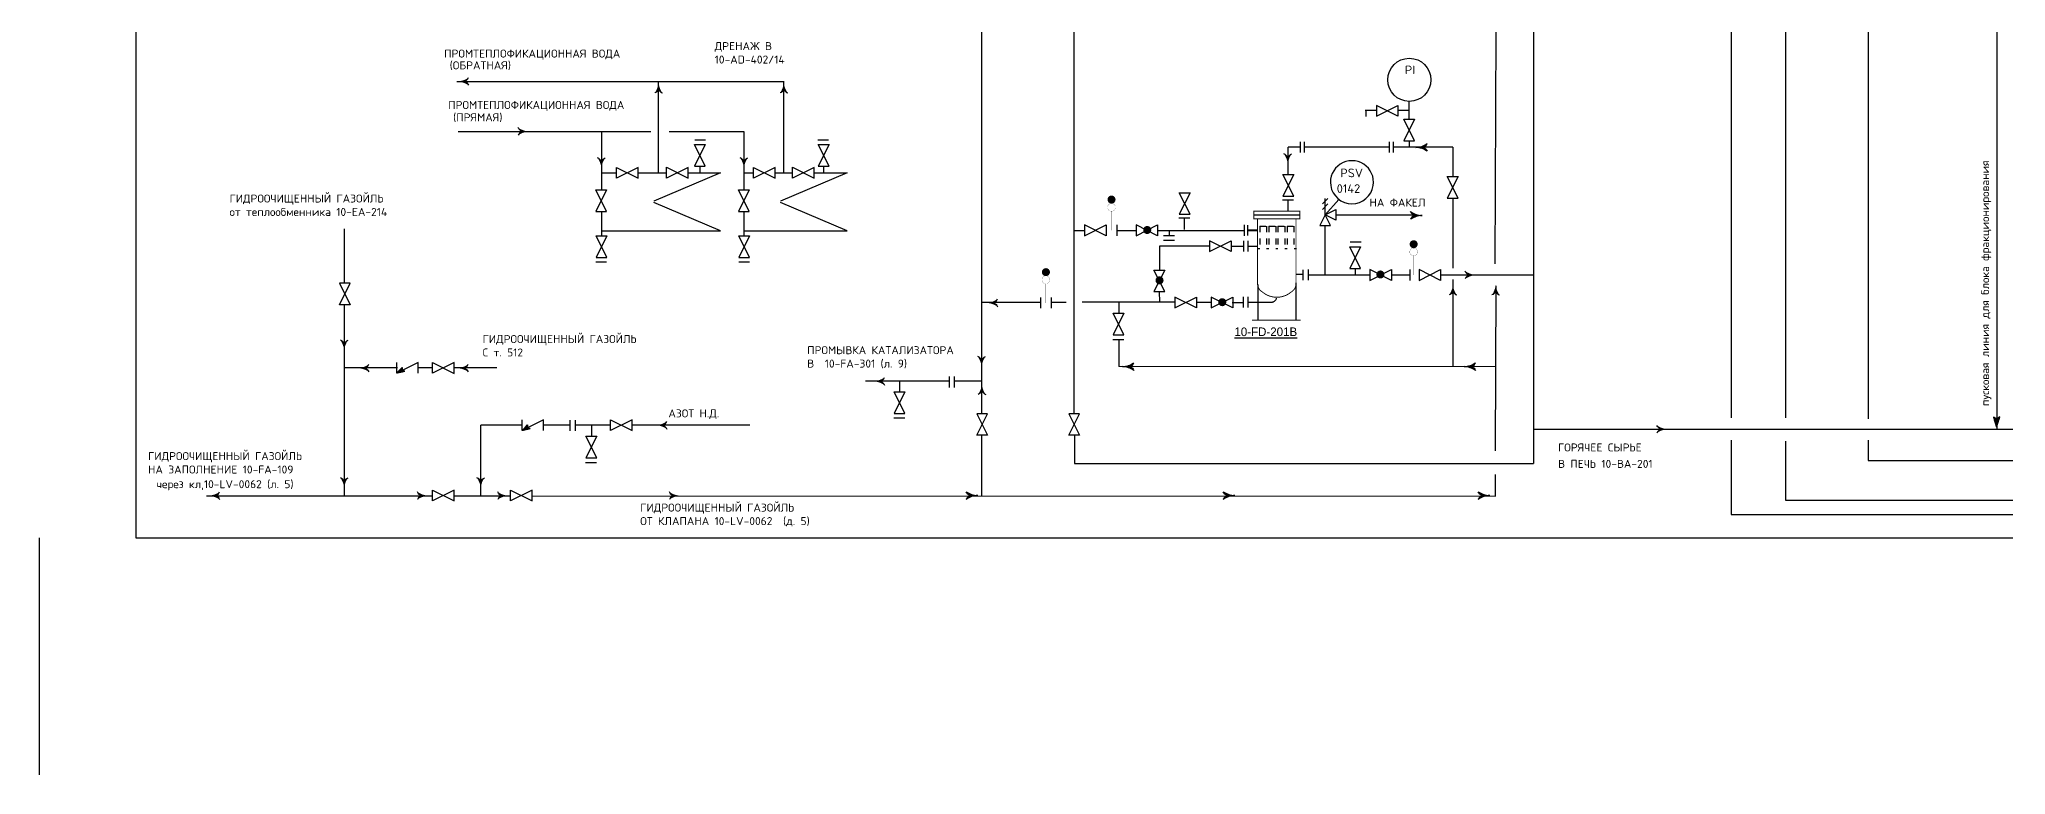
# Model space of a CAD drawing. Extents: x 78 to 490, y 181 to 404.
# Drawn here: x 78.38 to 110.33, y 181.98 to 193.92 of the extents above; entities that cross this region are included whole.
import ezdxf

# ---------------------------------------------------------------- set-up
doc = ezdxf.new("R2010")
doc.units = 0
doc.linetypes.add('DASH', pattern=[0.15625, 0.09375, -0.0625])
doc.linetypes.add('DASHDOTDOT', pattern=[0.3125, 0.125, -0.0625, 0, -0.0625, 0, -0.0625])
doc.layers.get('0').update_dxf_attribs({"linetype": 'CONTINUOUS'})
for name, color, linetype in [('1', 2, 'CONTINUOUS'), ('IN-EQUIPMENT', 7, 'CONTINUOUS'), ('IN-MAJ-PROC', 7, 'CONTINUOUS'), ('IN-MIN-PROC', 7, 'CONTINUOUS'), ('IN-TEXT', 51, 'CONTINUOUS')]:
    doc.layers.add(name, color=color, linetype=linetype)
doc.styles.add('B2', font='AU101S01', dxfattribs={"height": 0.14})
doc.styles.add('SIMPLEX', font='SIMPLEX.shx')

msp = doc.modelspace()

# ---------------------------------------------------------------- hatches: boundary and pattern name
h = msp.add_hatch()
h.set_pattern_fill('ANSI37', color=2, scale=0.00014, style=0)
h.set_pattern_definition([(45, (-170.1667303, -98.6077498), (-0.00031430896424, 0.00031430896424), []), (135, (-170.1667303, -98.6077498), (-0.00031430896424, -0.00031430896424), [])])
edge = h.paths.add_edge_path()
edge.add_line((84.275, 188.544), (84.317, 188.531))
edge.add_line((84.317, 188.531), (84.185, 188.5))
edge.add_line((84.185, 188.5), (84.273, 188.592))
edge.add_line((84.273, 188.592), (84.275, 188.544))
h = msp.add_hatch()
h.set_pattern_fill('ANSI37', color=2, scale=0.00014, style=0)
h.set_pattern_definition([(45, (-168.12979227, -99.53992033), (-0.00031430896424, 0.00031430896424), []), (135, (-168.12979227, -99.53992033), (-0.00031430896424, -0.00031430896424), [])])
edge = h.paths.add_edge_path()
edge.add_line((86.312, 187.612), (86.354, 187.599))
edge.add_line((86.354, 187.599), (86.222, 187.568))
edge.add_line((86.222, 187.567), (86.31, 187.66))
edge.add_line((86.31, 187.66), (86.312, 187.612))
at = {"layer": 'IN-MAJ-PROC'}
h = msp.add_hatch(dxfattribs=at)
h.set_pattern_fill('ANSI37', color=3, scale=0.0001, style=0)
h.set_pattern_definition([(45, (-79.3390785, -22.07603667), (-0.00022450640303, 0.00022450640303), []), (135, (-79.3390785, -22.07603667), (-0.00022450640303, -0.00022450640303), [])])
edge = h.paths.add_edge_path()
edge.add_line((110.176, 187.626), (110.229, 187.789))
edge.add_line((110.13, 187.786), (110.174, 187.632))
edge.add_line((110.182, 187.751), (110.13, 187.786))
edge.add_line((110.229, 187.789), (110.182, 187.751))

# ---------------------------------------------------------------- linework, layer by layer
at = {"color": 6}
for p, q in [((79.948, 211.074), (79.948, 185.824)), ((79.948, 185.824), (463.566, 185.824))]:
    msp.add_line(p, q, dxfattribs=at)
at = {"color": 5, "linetype": 'Continuous'}
for p, q in [((105.865, 199.086), (105.865, 187.772)), ((93.692, 187.84), (93.692, 195.093)), ((102.034, 190.275), (102.047, 194.046)), ((85.164, 193.239), (90.48, 193.239)), ((88.439, 191.755), (88.439, 193.239)), ((90.475, 191.755), (90.475, 193.239)), ((85.182, 192.427), (87.511, 192.427)), ((87.511, 192.427), (88.312, 192.427)), ((87.511, 192.427), (87.511, 191.477)), ((88.611, 192.427), (89.827, 192.427)), ((89.827, 192.427), (89.827, 191.477)), ((98.864, 192.171), (98.67, 192.171)), ((98.671, 191.727), (98.67, 192.171)), ((100.31, 192.171), (98.928, 192.171)), ((101.342, 192.171), (100.375, 192.171)), ((101.342, 192.171), (101.342, 191.695)), ((87.511, 191.755), (87.757, 191.755)), ((88.107, 191.755), (88.57, 191.755)), ((89.446, 191.755), (88.365, 191.294)), ((88.92, 191.755), (89.446, 191.755)), ((89.827, 191.755), (89.983, 191.755)), ((90.333, 191.755), (90.617, 191.755)), ((91.504, 191.755), (90.423, 191.294)), ((90.967, 191.755), (91.504, 191.755)), ((91.121, 191.864), (91.121, 191.755)), ((87.511, 191.127), (87.511, 190.812)), ((89.446, 190.812), (88.365, 191.273)), ((89.827, 191.127), (89.827, 190.812)), ((91.504, 190.812), (90.423, 191.273)), ((99.444, 191.074), (100.721, 191.074)), ((101.342, 191.341), (101.343, 190.205)), ((83.336, 189.961), (83.336, 190.847)), ((87.511, 190.812), (87.511, 190.736)), ((87.511, 190.812), (89.446, 190.812)), ((89.827, 190.812), (89.827, 190.736)), ((89.827, 190.812), (91.504, 190.812)), ((99.269, 190.095), (99.269, 190.899)), ((96.577, 190.562), (96.577, 190.175)), ((97.391, 190.562), (96.577, 190.562)), ((97.936, 190.557), (97.741, 190.556)), ((96.575, 189.825), (96.577, 189.654)), ((101.342, 190.024), (101.342, 188.606)), ((102.037, 187.236), (102.047, 189.918)), ((83.336, 186.504), (83.335, 189.611)), ((94.645, 189.646), (93.692, 189.646)), ((95.061, 189.646), (94.823, 189.646)), ((96.827, 189.654), (95.322, 189.654)), ((97.419, 189.649), (97.177, 189.65)), ((97.761, 189.648), (97.936, 189.647)), ((95.915, 189.04), (95.915, 188.606)), ((84.196, 188.587), (83.336, 188.587)), ((84.768, 188.588), (84.543, 188.587)), ((85.813, 188.588), (85.114, 188.587)), ((102.042, 188.604), (95.915, 188.606)), ((93.16, 188.369), (91.802, 188.369)), ((93.692, 188.369), (93.24, 188.369)), ((85.554, 186.504), (85.554, 187.655)), ((86.222, 187.655), (85.554, 187.655)), ((87, 187.655), (86.571, 187.655)), ((87.66, 187.656), (87.082, 187.655)), ((89.92, 187.656), (88.01, 187.655)), ((93.692, 186.504), (93.692, 187.482)), ((105.865, 187.41), (105.865, 186.205)), ((102.035, 186.503), (102.036, 186.852)), ((81.093, 186.504), (84.771, 186.504)), ((85.118, 186.504), (86.037, 186.504)), ((86.384, 186.504), (102.036, 186.503))]:
    msp.add_line(p, q, dxfattribs=at)
at = {"color": 2, "linetype": 'Continuous'}
for p, q in [((99.921, 192.771), (100.101, 192.771)), ((100.454, 192.771), (100.634, 192.771)), ((96.642, 190.734), (96.82, 190.734)), ((96.642, 190.658), (96.82, 190.658)), ((99.674, 190.631), (99.853, 190.631)), ((95.821, 189.047), (95.999, 189.047)), ((92.261, 187.772), (92.44, 187.772)), ((87.254, 187.049), (87.433, 187.049))]:
    msp.add_line(p, q, dxfattribs=at)
at = {"color": 2}
for p, q in [((99.928, 192.778), (99.928, 192.672)), ((89.196, 192.214), (89.021, 191.864)), ((89.021, 192.214), (89.196, 192.214)), ((89.196, 191.864), (89.021, 192.214)), ((89.028, 192.289), (89.203, 192.289)), ((91.025, 192.289), (91.2, 192.289)), ((98.864, 192.261), (98.864, 192.086)), ((98.928, 192.261), (98.928, 192.086)), ((100.31, 192.261), (100.31, 192.086)), ((100.375, 192.261), (100.375, 192.086)), ((100.633, 192.274), (100.633, 192.168)), ((89.021, 191.864), (89.196, 191.864)), ((98.671, 191.127), (98.671, 191.314)), ((99.269, 191.074), (99.182, 190.899)), ((99.225, 191.249), (99.313, 191.336)), ((99.225, 191.161), (99.313, 191.249)), ((99.269, 191.074), (99.269, 191.336)), ((99.269, 191.074), (99.444, 191.161)), ((99.357, 190.899), (99.269, 191.074)), ((99.444, 190.986), (99.269, 191.074)), ((99.444, 191.161), (99.444, 190.986)), ((95.886, 190.908), (95.886, 190.733)), ((96.986, 190.832), (96.986, 191.019)), ((99.182, 190.899), (99.357, 190.899)), ((87.42, 190.311), (87.595, 190.311)), ((89.741, 190.311), (89.916, 190.311)), ((99.757, 190.2), (99.757, 190.095)), ((94.645, 189.729), (94.645, 189.554)), ((94.82, 189.729), (94.82, 189.554)), ((84.185, 188.5), (84.185, 188.675)), ((84.535, 188.674), (84.185, 188.5)), ((84.185, 188.5), (84.273, 188.592)), ((84.317, 188.531), (84.185, 188.5)), ((84.273, 188.592), (84.275, 188.544)), ((84.275, 188.544), (84.317, 188.531)), ((84.535, 188.499), (84.535, 188.674)), ((93.16, 188.444), (93.16, 188.269)), ((93.24, 188.444), (93.24, 188.269)), ((86.222, 187.567), (86.222, 187.742)), ((86.572, 187.742), (86.222, 187.567)), ((86.222, 187.567), (86.31, 187.66)), ((86.354, 187.599), (86.222, 187.568)), ((86.31, 187.66), (86.312, 187.612)), ((86.312, 187.612), (86.354, 187.599)), ((86.572, 187.567), (86.572, 187.742))]:
    msp.add_line(p, q, dxfattribs=at)
at = {"color": 7, "linetype": 'Continuous'}
for p, q in [((100.63, 192.916), (100.629, 192.628)), ((99.493, 191.324), (99.269, 191.074))]:
    msp.add_line(p, q, dxfattribs=at)
at = {"linetype": 'Continuous'}
for p, q in [((88.539, 191.755), (88.57, 191.755)), ((88.741, 191.755), (88.749, 191.755)), ((88.741, 191.755), (88.749, 191.755)), ((89.108, 191.864), (89.108, 191.755)), ((90.597, 191.755), (90.617, 191.755)), ((90.788, 191.755), (90.796, 191.755)), ((90.788, 191.755), (90.796, 191.755)), ((90.967, 191.755), (91.088, 191.755))]:
    msp.add_line(p, q, dxfattribs=at)
at = {"color": 7, "linetype": 'DASH'}
for p, q in [((98.208, 190.889), (98.208, 190.518)), ((98.208, 190.889), (98.319, 190.889)), ((98.319, 190.889), (98.319, 190.518)), ((98.356, 190.889), (98.467, 190.889)), ((98.356, 190.889), (98.356, 190.518)), ((98.467, 190.889), (98.467, 190.518)), ((98.502, 190.889), (98.613, 190.889)), ((98.502, 190.889), (98.502, 190.518)), ((98.613, 190.889), (98.613, 190.518)), ((98.651, 190.889), (98.651, 190.518)), ((98.651, 190.889), (98.762, 190.889)), ((98.762, 190.889), (98.762, 190.518)), ((98.206, 190.518), (98.171, 190.518)), ((98.356, 190.518), (98.319, 190.518)), ((98.502, 190.518), (98.468, 190.518)), ((98.651, 190.518), (98.613, 190.518)), ((98.802, 190.518), (98.764, 190.518))]:
    msp.add_line(p, q, dxfattribs=at)
at = {"color": 6, "linetype": 'Continuous'}
for p, q in [((98.173, 189.943), (98.173, 189.361)), ((98.795, 189.966), (98.795, 189.361))]:
    msp.add_line(p, q, dxfattribs=at)
at = {"color": 6, "linetype": 'DASH'}
msp.add_line((98.171, 189.656), (98.171, 189.656), dxfattribs=at)
at = {"color": 3}
for p, q in [((102.654, 187.59), (170.133, 187.59)), ((108.091, 187.08), (116.049, 187.08)), ((106.748, 186.436), (278.396, 186.436))]:
    msp.add_line(p, q, dxfattribs=at)
at = {"color": 5}
msp.add_line((105.865, 186.205), (278.747, 186.205), dxfattribs=at)
at = {"color": 5, "linetype": 'Continuous'}
for points in [[(85.289, 193.239, 0.206864), (85.352, 193.302)], [(85.289, 193.239, -0.206864), (85.352, 193.177)], [(88.439, 193.114, -0.206864), (88.377, 193.052)], [(88.439, 193.114, 0.206864), (88.502, 193.052)], [(90.475, 193.114, -0.206864), (90.413, 193.052)], [(90.475, 193.114, 0.206864), (90.538, 193.052)], [(86.222, 192.427, -0.206864), (86.159, 192.489)], [(86.222, 192.427, 0.206864), (86.159, 192.364)], [(98.663, 192, 0.206864), (98.6, 192.062)], [(98.663, 192, -0.206864), (98.725, 192.062)], [(100.741, 192.168, 0.150368), (100.928, 192.23)], [(100.866, 192.168, 0.206864), (100.928, 192.23)], [(100.866, 192.168, -0.206864), (100.928, 192.105)], [(87.511, 191.935, 0.206864), (87.449, 191.998)], [(87.511, 191.935, -0.206864), (87.574, 191.998)], [(89.827, 191.935, 0.206864), (89.765, 191.998)], [(89.827, 191.935, -0.206864), (89.89, 191.998)], [(100.721, 191.062, -0.206864), (100.658, 191.125)], [(100.846, 191.062, 0.150368), (100.658, 191)], [(100.721, 191.062, 0.206864), (100.658, 191)], [(101.345, 189.832, -0.206864), (101.283, 189.77)], [(101.345, 189.832, 0.206864), (101.408, 189.77)], [(102.04, 189.832, -0.206864), (101.977, 189.77)], [(102.04, 189.832, 0.206864), (102.102, 189.77)], [(93.885, 189.642, 0.206864), (93.947, 189.705)], [(93.885, 189.642, -0.206864), (93.947, 189.58)], [(83.332, 188.973, 0.206864), (83.27, 189.035)], [(83.332, 188.973, -0.206864), (83.395, 189.035)], [(83.672, 188.582, 0.206864), (83.734, 188.644)], [(83.672, 188.582, -0.206864), (83.734, 188.519)], [(85.285, 188.582, 0.206864), (85.348, 188.644)], [(85.285, 188.582, -0.206864), (85.348, 188.519)], [(93.688, 188.707, 0.206864), (93.626, 188.769)], [(93.688, 188.707, -0.206864), (93.751, 188.769)], [(95.975, 188.606, 0.150368), (96.162, 188.668)], [(96.1, 188.606, 0.206864), (96.162, 188.668)], [(96.1, 188.606, -0.206864), (96.162, 188.543)], [(101.526, 188.606, 0.150368), (101.714, 188.669)], [(101.651, 188.606, 0.206864), (101.714, 188.669)], [(101.651, 188.606, -0.206864), (101.714, 188.544)], [(92.048, 188.368, 0.206864), (92.11, 188.43)], [(92.048, 188.368, -0.206864), (92.11, 188.305)], [(93.692, 188.216, -0.206864), (93.63, 188.153)], [(93.692, 188.216, 0.206864), (93.755, 188.153)], [(88.512, 187.654, 0.206864), (88.574, 187.717)], [(88.512, 187.654, -0.206864), (88.574, 187.592)], [(81.244, 186.508, 0.206864), (81.307, 186.571)], [(83.332, 186.738, 0.206864), (83.27, 186.8)], [(83.332, 186.738, -0.206864), (83.395, 186.8)], [(84.585, 186.508, -0.206864), (84.522, 186.571)], [(85.55, 186.738, 0.206864), (85.488, 186.8)], [(85.55, 186.738, -0.206864), (85.613, 186.8)], [(85.889, 186.508, -0.206864), (85.826, 186.571)], [(88.677, 186.508, -0.206864), (88.615, 186.571)], [(93.499, 186.511, -0.206864), (93.437, 186.574)], [(97.678, 186.511, -0.206864), (97.615, 186.574)], [(101.818, 186.511, -0.206864), (101.756, 186.574)], [(81.244, 186.508, -0.206864), (81.307, 186.446)], [(84.585, 186.508, 0.206864), (84.522, 186.446)], [(85.889, 186.508, 0.206864), (85.826, 186.446)], [(88.677, 186.508, 0.206864), (88.615, 186.446)], [(93.499, 186.511, 0.206864), (93.437, 186.449)], [(93.624, 186.511, 0.150368), (93.437, 186.449)], [(97.803, 186.511, 0.150368), (97.615, 186.449)], [(97.678, 186.511, 0.206864), (97.615, 186.449)], [(101.818, 186.511, 0.206864), (101.756, 186.449)], [(101.943, 186.511, 0.150368), (101.756, 186.449)]]:
    msp.add_lwpolyline(points, format="xyb", dxfattribs=at)
at = {"color": 2}
for points in [[(100.101, 192.675), (100.451, 192.85), (100.451, 192.675), (100.101, 192.85)], [(100.72, 192.274), (100.545, 192.624), (100.72, 192.624), (100.545, 192.274)], [(91.209, 191.864), (91.034, 192.214), (91.209, 192.214), (91.034, 191.864)], [(87.757, 191.844), (88.107, 191.669), (88.107, 191.844), (87.757, 191.669)], [(88.57, 191.845), (88.92, 191.669), (88.92, 191.844), (88.57, 191.67)], [(89.983, 191.844), (90.333, 191.669), (90.333, 191.844), (89.983, 191.669)], [(90.617, 191.845), (90.967, 191.669), (90.967, 191.844), (90.617, 191.67)], [(87.596, 191.127), (87.421, 191.477), (87.596, 191.477), (87.421, 191.127)], [(89.912, 191.127), (89.737, 191.477), (89.912, 191.477), (89.737, 191.127)], [(87.601, 190.38), (87.426, 190.73), (87.601, 190.73), (87.426, 190.38)], [(89.917, 190.38), (89.742, 190.73), (89.917, 190.73), (89.742, 190.38)], [(95.361, 190.733), (95.711, 190.908), (95.711, 190.733), (95.361, 190.908)], [(96.198, 190.733), (96.548, 190.908), (96.548, 190.733), (96.198, 190.908)], [(97.391, 190.476), (97.741, 190.651), (97.741, 190.476), (97.391, 190.651)], [(99.845, 190.2), (99.67, 190.55), (99.845, 190.55), (99.67, 190.2)], [(96.663, 189.825), (96.488, 190.175), (96.663, 190.175), (96.488, 189.825)], [(99.995, 190.007), (100.345, 190.182), (100.345, 190.007), (99.995, 190.182)], [(100.795, 190.007), (101.145, 190.182), (101.145, 190.007), (100.795, 190.182)], [(96.001, 189.122), (95.826, 189.472), (96.001, 189.472), (95.826, 189.122)], [(96.827, 189.56), (97.177, 189.735), (97.177, 189.56), (96.827, 189.735)], [(84.768, 188.672), (85.118, 188.496), (85.118, 188.671), (84.768, 188.497)], [(92.441, 187.847), (92.266, 188.197), (92.441, 188.197), (92.266, 187.847)], [(87.66, 187.743), (88.01, 187.568), (88.01, 187.743), (87.66, 187.568)], [(87.435, 187.124), (87.26, 187.474), (87.435, 187.474), (87.26, 187.124)], [(84.768, 186.598), (85.118, 186.423), (85.118, 186.598), (84.768, 186.423)], [(86.034, 186.598), (86.384, 186.423), (86.384, 186.598), (86.034, 186.423)]]:
    msp.add_lwpolyline(points, close=True, dxfattribs=at)
for points, const_width in [([(95.766, 191.32, 1), (95.831, 191.32, 1)], 0.065), ([(95.735, 191.195, 1), (95.862, 191.195, 1)], 0.0025), ([(96.346, 190.826, 1), (96.411, 190.826, 1)], 0.065), ([(100.675, 190.595, 1), (100.74, 190.595, 1)], 0.065), ([(100.644, 190.47, 1), (100.771, 190.47, 1)], 0.0025), ([(94.7, 190.141, 1), (94.765, 190.141, 1)], 0.065), ([(100.135, 190.103, 1), (100.2, 190.103, 1)], 0.065), ([(94.669, 190.016, 1), (94.796, 190.016, 1)], 0.0025), ([(96.546, 190.008, 1), (96.611, 190.008, 1)], 0.065), ([(97.565, 189.653, 1), (97.63, 189.653, 1)], 0.065)]:
    msp.add_lwpolyline(points, format="xyb", close=True, dxfattribs=dict(at, const_width=const_width))
at = {"color": 2, "const_width": 0.005}
for points in [[(95.798, 191.133), (95.798, 190.82)], [(100.707, 190.407), (100.707, 190.095)], [(94.732, 189.954), (94.732, 189.641)]]:
    msp.add_lwpolyline(points, dxfattribs=at)
at = {"color": 6, "linetype": 'Continuous', "const_width": 0.02}
for points in [[(98.8, 190.104), (98.911, 190.104)], [(98.079, 189.361), (98.874, 189.361)]]:
    msp.add_lwpolyline(points, dxfattribs=at)
msp.add_circle((100.637, 193.266), 0.35)
at = {"color": 5, "linetype": 'Continuous'}
for centre, start, end in [((100.733, 191.832), 54.4623, 88.6678), ((100.853, 191.398), 234.4623, 268.6678), ((95.967, 188.27), 54.4623, 88.6678), ((101.518, 188.27), 54.4623, 88.6678), ((93.632, 186.847), 234.4623, 268.6678), ((97.81, 186.847), 234.4623, 268.6678), ((101.951, 186.847), 234.4623, 268.6678)]:
    msp.add_arc(centre, 0.336, start, end, dxfattribs=at)
for start, end in [(351.1529, 188.8471), (188.8471, 351.1529)]:
    msp.add_arc((99.705, 191.602), 0.35, start, end)
at = {"color": 6, "linetype": 'DASHDOTDOT'}
msp.add_arc((98.394, 189.745), 0.0911, 264.1361, 352.8597, dxfattribs=at)
at = {"color": 5, "linetype": 'Continuous'}
for points in [[(85.281, 193.263), (85.333, 193.271), (85.318, 193.281), (85.344, 193.286)], [(85.318, 193.281), (85.344, 193.286), (85.352, 193.302)], [(85.164, 193.239), (85.289, 193.239), (85.204, 193.243), (85.305, 193.247)], [(85.164, 193.239), (85.289, 193.239), (85.204, 193.236), (85.305, 193.231)], [(85.204, 193.243), (85.305, 193.247), (85.243, 193.251), (85.32, 193.258)], [(85.204, 193.236), (85.305, 193.231), (85.243, 193.228), (85.32, 193.221)], [(85.243, 193.251), (85.32, 193.258), (85.281, 193.263), (85.333, 193.271)], [(85.243, 193.228), (85.32, 193.221), (85.281, 193.215), (85.333, 193.208)], [(85.281, 193.215), (85.333, 193.208), (85.318, 193.198), (85.344, 193.193)], [(85.318, 193.198), (85.344, 193.193), (85.352, 193.177)], [(88.398, 193.086), (88.393, 193.06), (88.377, 193.052)], [(88.415, 193.122), (88.408, 193.07), (88.398, 193.086), (88.393, 193.06)], [(88.428, 193.16), (88.421, 193.083), (88.415, 193.122), (88.408, 193.07)], [(88.436, 193.199), (88.431, 193.098), (88.428, 193.16), (88.421, 193.083)], [(88.439, 193.239), (88.439, 193.114), (88.436, 193.199), (88.431, 193.098)], [(88.439, 193.239), (88.439, 193.114), (88.443, 193.199), (88.447, 193.098)], [(88.443, 193.199), (88.447, 193.098), (88.451, 193.16), (88.458, 193.083)], [(88.451, 193.16), (88.458, 193.083), (88.463, 193.122), (88.471, 193.07)], [(88.463, 193.122), (88.471, 193.07), (88.481, 193.086), (88.486, 193.06)], [(88.481, 193.086), (88.486, 193.06), (88.502, 193.052)], [(90.434, 193.086), (90.429, 193.06), (90.413, 193.052)], [(90.451, 193.122), (90.444, 193.07), (90.434, 193.086), (90.429, 193.06)], [(90.464, 193.16), (90.456, 193.083), (90.451, 193.122), (90.444, 193.07)], [(90.472, 193.199), (90.467, 193.098), (90.464, 193.16), (90.456, 193.083)], [(90.475, 193.239), (90.475, 193.114), (90.472, 193.199), (90.467, 193.098)], [(90.475, 193.239), (90.475, 193.114), (90.478, 193.199), (90.483, 193.098)], [(90.478, 193.199), (90.483, 193.098), (90.486, 193.16), (90.494, 193.083)], [(90.486, 193.16), (90.494, 193.083), (90.499, 193.122), (90.507, 193.07)], [(90.499, 193.122), (90.507, 193.07), (90.516, 193.086), (90.521, 193.06)], [(90.516, 193.086), (90.521, 193.06), (90.538, 193.052)], [(86.193, 192.468), (86.167, 192.473), (86.159, 192.489)], [(86.193, 192.386), (86.167, 192.38), (86.159, 192.364)], [(86.229, 192.451), (86.178, 192.458), (86.193, 192.468), (86.167, 192.473)], [(86.229, 192.403), (86.178, 192.395), (86.193, 192.386), (86.167, 192.38)], [(86.267, 192.438), (86.191, 192.445), (86.229, 192.451), (86.178, 192.458)], [(86.267, 192.415), (86.191, 192.408), (86.229, 192.403), (86.178, 192.395)], [(86.307, 192.43), (86.205, 192.435), (86.267, 192.438), (86.191, 192.445)], [(86.307, 192.423), (86.205, 192.419), (86.267, 192.415), (86.191, 192.408)], [(86.347, 192.427), (86.222, 192.427), (86.307, 192.43), (86.205, 192.435)], [(86.347, 192.427), (86.222, 192.427), (86.307, 192.423), (86.205, 192.419)], [(98.621, 192.028), (98.616, 192.054), (98.6, 192.062)], [(98.639, 191.992), (98.631, 192.043), (98.621, 192.028), (98.616, 192.054)], [(98.651, 191.954), (98.644, 192.031), (98.639, 191.992), (98.631, 192.043)], [(98.659, 191.915), (98.655, 192.016), (98.651, 191.954), (98.644, 192.031)], [(98.663, 191.875), (98.663, 192), (98.659, 191.915), (98.655, 192.016)], [(98.663, 191.875), (98.663, 192), (98.666, 191.915), (98.671, 192.016)], [(98.666, 191.915), (98.671, 192.016), (98.674, 191.954), (98.681, 192.031)], [(98.674, 191.954), (98.681, 192.031), (98.687, 191.992), (98.694, 192.043)], [(98.687, 191.992), (98.694, 192.043), (98.704, 192.028), (98.709, 192.054)], [(98.704, 192.028), (98.709, 192.054), (98.725, 192.062)], [(100.741, 192.168), (100.866, 192.168), (100.781, 192.171), (100.882, 192.176)], [(100.741, 192.168), (100.866, 192.168), (100.781, 192.165), (100.882, 192.16)], [(100.781, 192.171), (100.882, 192.176), (100.82, 192.179), (100.897, 192.187)], [(100.781, 192.165), (100.882, 192.16), (100.82, 192.157), (100.897, 192.149)], [(100.82, 192.179), (100.897, 192.187), (100.858, 192.192), (100.91, 192.199)], [(100.82, 192.157), (100.897, 192.149), (100.858, 192.144), (100.91, 192.136)], [(100.858, 192.192), (100.91, 192.199), (100.894, 192.209), (100.92, 192.214)], [(100.858, 192.144), (100.91, 192.136), (100.894, 192.127), (100.92, 192.122)], [(100.894, 192.209), (100.92, 192.214), (100.928, 192.23)], [(100.894, 192.127), (100.92, 192.122), (100.928, 192.105)], [(87.47, 191.964), (87.465, 191.99), (87.449, 191.998)], [(87.487, 191.927), (87.48, 191.979), (87.47, 191.964), (87.465, 191.99)], [(87.5, 191.889), (87.493, 191.966), (87.487, 191.927), (87.48, 191.979)], [(87.508, 191.85), (87.503, 191.951), (87.5, 191.889), (87.493, 191.966)], [(87.511, 191.81), (87.511, 191.935), (87.508, 191.85), (87.503, 191.951)], [(87.511, 191.81), (87.511, 191.935), (87.514, 191.85), (87.519, 191.951)], [(87.514, 191.85), (87.519, 191.951), (87.523, 191.889), (87.53, 191.966)], [(87.523, 191.889), (87.53, 191.966), (87.535, 191.927), (87.543, 191.979)], [(87.535, 191.927), (87.543, 191.979), (87.552, 191.964), (87.557, 191.99)], [(87.552, 191.964), (87.557, 191.99), (87.574, 191.998)], [(89.786, 191.964), (89.781, 191.99), (89.765, 191.998)], [(89.803, 191.927), (89.796, 191.979), (89.786, 191.964), (89.781, 191.99)], [(89.816, 191.889), (89.809, 191.966), (89.803, 191.927), (89.796, 191.979)], [(89.824, 191.85), (89.819, 191.951), (89.816, 191.889), (89.809, 191.966)], [(89.827, 191.81), (89.827, 191.935), (89.824, 191.85), (89.819, 191.951)], [(89.827, 191.81), (89.827, 191.935), (89.831, 191.85), (89.835, 191.951)], [(89.831, 191.85), (89.835, 191.951), (89.839, 191.889), (89.846, 191.966)], [(89.839, 191.889), (89.846, 191.966), (89.851, 191.927), (89.859, 191.979)], [(89.851, 191.927), (89.859, 191.979), (89.868, 191.964), (89.874, 191.99)], [(89.868, 191.964), (89.874, 191.99), (89.89, 191.998)], [(100.692, 191.104), (100.666, 191.109), (100.658, 191.125)], [(100.728, 191.087), (100.677, 191.094), (100.692, 191.104), (100.666, 191.109)], [(100.766, 191.074), (100.69, 191.081), (100.728, 191.087), (100.677, 191.094)], [(100.766, 191.051), (100.69, 191.044), (100.728, 191.038), (100.677, 191.031)], [(100.806, 191.066), (100.704, 191.07), (100.766, 191.074), (100.69, 191.081)], [(100.806, 191.059), (100.704, 191.054), (100.766, 191.051), (100.69, 191.044)], [(100.846, 191.062), (100.721, 191.062), (100.806, 191.066), (100.704, 191.07)], [(100.846, 191.062), (100.721, 191.062), (100.806, 191.059), (100.704, 191.054)], [(100.692, 191.021), (100.666, 191.016), (100.658, 191)], [(100.728, 191.038), (100.677, 191.031), (100.692, 191.021), (100.666, 191.016)], [(101.304, 189.804), (101.299, 189.778), (101.283, 189.77)], [(101.321, 189.84), (101.314, 189.788), (101.304, 189.804), (101.299, 189.778)], [(101.334, 189.878), (101.326, 189.801), (101.321, 189.84), (101.314, 189.788)], [(101.342, 189.917), (101.337, 189.816), (101.334, 189.878), (101.326, 189.801)], [(101.345, 189.957), (101.345, 189.832), (101.342, 189.917), (101.337, 189.816)], [(101.345, 189.957), (101.345, 189.832), (101.348, 189.917), (101.353, 189.816)], [(101.348, 189.917), (101.353, 189.816), (101.356, 189.878), (101.364, 189.801)], [(101.356, 189.878), (101.364, 189.801), (101.369, 189.84), (101.377, 189.788)], [(101.369, 189.84), (101.377, 189.788), (101.386, 189.804), (101.391, 189.778)], [(101.386, 189.804), (101.391, 189.778), (101.408, 189.77)], [(101.999, 189.804), (101.994, 189.778), (101.977, 189.77)], [(102.016, 189.84), (102.008, 189.788), (101.999, 189.804), (101.994, 189.778)], [(102.029, 189.878), (102.021, 189.801), (102.016, 189.84), (102.008, 189.788)], [(102.037, 189.917), (102.032, 189.816), (102.029, 189.878), (102.021, 189.801)], [(102.04, 189.957), (102.04, 189.832), (102.037, 189.917), (102.032, 189.816)], [(102.04, 189.957), (102.04, 189.832), (102.043, 189.917), (102.048, 189.816)], [(102.043, 189.917), (102.048, 189.816), (102.051, 189.878), (102.059, 189.801)], [(102.051, 189.878), (102.059, 189.801), (102.064, 189.84), (102.071, 189.788)], [(102.064, 189.84), (102.071, 189.788), (102.081, 189.804), (102.086, 189.778)], [(102.081, 189.804), (102.086, 189.778), (102.102, 189.77)], [(93.76, 189.642), (93.885, 189.642), (93.8, 189.646), (93.901, 189.65)], [(93.76, 189.642), (93.885, 189.642), (93.8, 189.639), (93.901, 189.634)], [(93.8, 189.646), (93.901, 189.65), (93.839, 189.654), (93.916, 189.661)], [(93.8, 189.639), (93.901, 189.634), (93.839, 189.631), (93.916, 189.624)], [(93.839, 189.654), (93.916, 189.661), (93.877, 189.666), (93.929, 189.674)], [(93.839, 189.631), (93.916, 189.624), (93.877, 189.618), (93.929, 189.611)], [(93.877, 189.666), (93.929, 189.674), (93.913, 189.684), (93.939, 189.689)], [(93.877, 189.618), (93.929, 189.611), (93.913, 189.601), (93.939, 189.596)], [(93.913, 189.684), (93.939, 189.689), (93.947, 189.705)], [(93.913, 189.601), (93.939, 189.596), (93.947, 189.58)], [(83.291, 189.002), (83.286, 189.027), (83.27, 189.035)], [(83.308, 188.965), (83.301, 189.017), (83.291, 189.002), (83.286, 189.027)], [(83.321, 188.927), (83.314, 189.004), (83.308, 188.965), (83.301, 189.017)], [(83.329, 188.888), (83.324, 188.989), (83.321, 188.927), (83.314, 189.004)], [(83.332, 188.848), (83.332, 188.973), (83.329, 188.888), (83.324, 188.989)], [(83.332, 188.848), (83.332, 188.973), (83.336, 188.888), (83.34, 188.989)], [(83.336, 188.888), (83.34, 188.989), (83.344, 188.927), (83.351, 189.004)], [(83.344, 188.927), (83.351, 189.004), (83.356, 188.965), (83.364, 189.017)], [(83.356, 188.965), (83.364, 189.017), (83.374, 189.002), (83.379, 189.027)], [(83.374, 189.002), (83.379, 189.027), (83.395, 189.035)], [(83.547, 188.582), (83.672, 188.582), (83.587, 188.585), (83.688, 188.59)], [(83.547, 188.582), (83.672, 188.582), (83.587, 188.579), (83.688, 188.574)], [(83.587, 188.585), (83.688, 188.59), (83.626, 188.593), (83.703, 188.6)], [(83.587, 188.579), (83.688, 188.574), (83.626, 188.57), (83.703, 188.563)], [(83.626, 188.593), (83.703, 188.6), (83.664, 188.606), (83.716, 188.613)], [(83.626, 188.57), (83.703, 188.563), (83.664, 188.558), (83.716, 188.55)], [(83.664, 188.606), (83.716, 188.613), (83.7, 188.623), (83.726, 188.628)], [(83.664, 188.558), (83.716, 188.55), (83.7, 188.541), (83.726, 188.536)], [(83.7, 188.623), (83.726, 188.628), (83.734, 188.644)], [(83.7, 188.541), (83.726, 188.536), (83.734, 188.519)], [(85.16, 188.582), (85.285, 188.582), (85.2, 188.585), (85.301, 188.59)], [(85.16, 188.582), (85.285, 188.582), (85.2, 188.579), (85.301, 188.574)], [(85.2, 188.585), (85.301, 188.59), (85.239, 188.593), (85.316, 188.6)], [(85.2, 188.579), (85.301, 188.574), (85.239, 188.57), (85.316, 188.563)], [(85.239, 188.593), (85.316, 188.6), (85.277, 188.606), (85.329, 188.613)], [(85.239, 188.57), (85.316, 188.563), (85.277, 188.558), (85.329, 188.55)], [(85.277, 188.606), (85.329, 188.613), (85.314, 188.623), (85.339, 188.628)], [(85.277, 188.558), (85.329, 188.55), (85.314, 188.541), (85.339, 188.536)], [(85.314, 188.623), (85.339, 188.628), (85.348, 188.644)], [(85.314, 188.541), (85.339, 188.536), (85.348, 188.519)], [(93.647, 188.735), (93.642, 188.761), (93.626, 188.769)], [(93.664, 188.699), (93.657, 188.751), (93.647, 188.735), (93.642, 188.761)], [(93.677, 188.661), (93.67, 188.738), (93.664, 188.699), (93.657, 188.751)], [(93.685, 188.622), (93.68, 188.723), (93.677, 188.661), (93.67, 188.738)], [(93.688, 188.582), (93.688, 188.707), (93.685, 188.622), (93.68, 188.723)], [(93.688, 188.582), (93.688, 188.707), (93.692, 188.622), (93.696, 188.723)], [(93.692, 188.622), (93.696, 188.723), (93.7, 188.661), (93.707, 188.738)], [(93.7, 188.661), (93.707, 188.738), (93.712, 188.699), (93.72, 188.751)], [(93.712, 188.699), (93.72, 188.751), (93.73, 188.735), (93.735, 188.761)], [(93.73, 188.735), (93.735, 188.761), (93.751, 188.769)], [(95.975, 188.606), (96.1, 188.606), (96.015, 188.609), (96.116, 188.614)], [(95.975, 188.606), (96.1, 188.606), (96.015, 188.602), (96.116, 188.598)], [(96.015, 188.609), (96.116, 188.614), (96.054, 188.617), (96.131, 188.624)], [(96.015, 188.602), (96.116, 188.598), (96.054, 188.594), (96.131, 188.587)], [(96.054, 188.617), (96.131, 188.624), (96.092, 188.63), (96.144, 188.637)], [(96.054, 188.594), (96.131, 188.587), (96.092, 188.582), (96.144, 188.574)], [(96.092, 188.63), (96.144, 188.637), (96.128, 188.647), (96.154, 188.652)], [(96.092, 188.582), (96.144, 188.574), (96.128, 188.565), (96.154, 188.56)], [(96.128, 188.647), (96.154, 188.652), (96.162, 188.668)], [(96.128, 188.565), (96.154, 188.56), (96.162, 188.543)], [(101.526, 188.606), (101.651, 188.606), (101.566, 188.61), (101.667, 188.614)], [(101.526, 188.606), (101.651, 188.606), (101.566, 188.603), (101.667, 188.598)], [(101.566, 188.61), (101.667, 188.614), (101.605, 188.618), (101.682, 188.625)], [(101.566, 188.603), (101.667, 188.598), (101.605, 188.595), (101.682, 188.588)], [(101.605, 188.618), (101.682, 188.625), (101.643, 188.63), (101.695, 188.638)], [(101.605, 188.595), (101.682, 188.588), (101.643, 188.582), (101.695, 188.575)], [(101.643, 188.63), (101.695, 188.638), (101.68, 188.647), (101.706, 188.652)], [(101.643, 188.582), (101.695, 188.575), (101.68, 188.565), (101.706, 188.56)], [(101.68, 188.647), (101.706, 188.652), (101.714, 188.669)], [(101.68, 188.565), (101.706, 188.56), (101.714, 188.544)], [(91.923, 188.368), (92.048, 188.368), (91.963, 188.371), (92.064, 188.376)], [(91.923, 188.368), (92.048, 188.368), (91.963, 188.365), (92.064, 188.36)], [(91.963, 188.371), (92.064, 188.376), (92.002, 188.379), (92.079, 188.386)], [(91.963, 188.365), (92.064, 188.36), (92.002, 188.356), (92.079, 188.349)], [(92.002, 188.379), (92.079, 188.386), (92.04, 188.392), (92.092, 188.399)], [(92.002, 188.356), (92.079, 188.349), (92.04, 188.344), (92.092, 188.336)], [(92.04, 188.392), (92.092, 188.399), (92.076, 188.409), (92.102, 188.414)], [(92.04, 188.344), (92.092, 188.336), (92.076, 188.327), (92.102, 188.322)], [(92.076, 188.409), (92.102, 188.414), (92.11, 188.43)], [(92.076, 188.327), (92.102, 188.322), (92.11, 188.305)], [(93.651, 188.187), (93.646, 188.161), (93.63, 188.153)], [(93.668, 188.223), (93.661, 188.172), (93.651, 188.187), (93.646, 188.161)], [(93.681, 188.261), (93.674, 188.185), (93.668, 188.223), (93.661, 188.172)], [(93.689, 188.301), (93.684, 188.199), (93.681, 188.261), (93.674, 188.185)], [(93.692, 188.341), (93.692, 188.216), (93.689, 188.301), (93.684, 188.199)], [(93.692, 188.341), (93.692, 188.216), (93.696, 188.301), (93.7, 188.199)], [(93.696, 188.301), (93.7, 188.199), (93.704, 188.261), (93.711, 188.185)], [(93.704, 188.261), (93.711, 188.185), (93.716, 188.223), (93.724, 188.172)], [(93.716, 188.223), (93.724, 188.172), (93.733, 188.187), (93.738, 188.161)], [(93.733, 188.187), (93.738, 188.161), (93.755, 188.153)], [(88.387, 187.654), (88.512, 187.654), (88.427, 187.658), (88.528, 187.662)], [(88.387, 187.654), (88.512, 187.654), (88.427, 187.651), (88.528, 187.646)], [(88.427, 187.658), (88.528, 187.662), (88.466, 187.666), (88.543, 187.673)], [(88.427, 187.651), (88.528, 187.646), (88.466, 187.643), (88.543, 187.636)], [(88.466, 187.666), (88.543, 187.673), (88.504, 187.678), (88.556, 187.686)], [(88.466, 187.643), (88.543, 187.636), (88.504, 187.63), (88.556, 187.623)], [(88.504, 187.678), (88.556, 187.686), (88.54, 187.696), (88.566, 187.701)], [(88.504, 187.63), (88.556, 187.623), (88.54, 187.613), (88.566, 187.608)], [(88.54, 187.696), (88.566, 187.701), (88.574, 187.717)], [(88.54, 187.613), (88.566, 187.608), (88.574, 187.592)], [(81.273, 186.549), (81.299, 186.554), (81.307, 186.571)], [(83.291, 186.766), (83.286, 186.792), (83.27, 186.8)], [(83.308, 186.73), (83.301, 186.782), (83.291, 186.766), (83.286, 186.792)], [(83.321, 186.692), (83.314, 186.769), (83.308, 186.73), (83.301, 186.782)], [(83.329, 186.653), (83.324, 186.754), (83.321, 186.692), (83.314, 186.769)], [(83.332, 186.613), (83.332, 186.738), (83.329, 186.653), (83.324, 186.754)], [(83.332, 186.613), (83.332, 186.738), (83.336, 186.653), (83.34, 186.754)], [(83.336, 186.653), (83.34, 186.754), (83.344, 186.692), (83.351, 186.769)], [(83.344, 186.692), (83.351, 186.769), (83.356, 186.73), (83.364, 186.782)], [(83.356, 186.73), (83.364, 186.782), (83.374, 186.766), (83.379, 186.792)], [(83.374, 186.766), (83.379, 186.792), (83.395, 186.8)], [(84.556, 186.55), (84.53, 186.555), (84.522, 186.571)], [(85.509, 186.766), (85.504, 186.792), (85.488, 186.8)], [(85.526, 186.73), (85.519, 186.782), (85.509, 186.766), (85.504, 186.792)], [(85.539, 186.692), (85.532, 186.769), (85.526, 186.73), (85.519, 186.782)], [(85.547, 186.653), (85.542, 186.754), (85.539, 186.692), (85.532, 186.769)], [(85.55, 186.613), (85.55, 186.738), (85.547, 186.653), (85.542, 186.754)], [(85.55, 186.613), (85.55, 186.738), (85.553, 186.653), (85.558, 186.754)], [(85.553, 186.653), (85.558, 186.754), (85.562, 186.692), (85.569, 186.769)], [(85.562, 186.692), (85.569, 186.769), (85.574, 186.73), (85.582, 186.782)], [(85.574, 186.73), (85.582, 186.782), (85.591, 186.766), (85.596, 186.792)], [(85.591, 186.766), (85.596, 186.792), (85.613, 186.8)], [(85.86, 186.55), (85.834, 186.555), (85.826, 186.571)], [(88.649, 186.55), (88.623, 186.555), (88.615, 186.571)], [(93.471, 186.552), (93.445, 186.557), (93.437, 186.574)], [(97.649, 186.552), (97.623, 186.557), (97.615, 186.574)], [(101.79, 186.552), (101.764, 186.557), (101.756, 186.574)], [(81.119, 186.508), (81.244, 186.508), (81.159, 186.512), (81.261, 186.516)], [(81.119, 186.508), (81.244, 186.508), (81.159, 186.505), (81.261, 186.5)], [(81.159, 186.512), (81.261, 186.516), (81.199, 186.52), (81.276, 186.527)], [(81.159, 186.505), (81.261, 186.5), (81.199, 186.497), (81.276, 186.49)], [(81.199, 186.52), (81.276, 186.527), (81.237, 186.532), (81.288, 186.54)], [(81.199, 186.497), (81.276, 186.49), (81.237, 186.484), (81.288, 186.477)], [(81.237, 186.532), (81.288, 186.54), (81.273, 186.549), (81.299, 186.554)], [(81.237, 186.484), (81.288, 186.477), (81.273, 186.467), (81.299, 186.462)], [(81.273, 186.467), (81.299, 186.462), (81.307, 186.446)], [(84.556, 186.467), (84.53, 186.462), (84.522, 186.446)], [(84.592, 186.532), (84.541, 186.54), (84.556, 186.55), (84.53, 186.555)], [(84.592, 186.484), (84.541, 186.477), (84.556, 186.467), (84.53, 186.462)], [(84.63, 186.52), (84.553, 186.527), (84.592, 186.532), (84.541, 186.54)], [(84.63, 186.497), (84.553, 186.49), (84.592, 186.484), (84.541, 186.477)], [(84.67, 186.512), (84.568, 186.516), (84.63, 186.52), (84.553, 186.527)], [(84.67, 186.505), (84.568, 186.5), (84.63, 186.497), (84.553, 186.49)], [(84.71, 186.508), (84.585, 186.508), (84.67, 186.512), (84.568, 186.516)], [(84.71, 186.508), (84.585, 186.508), (84.67, 186.505), (84.568, 186.5)], [(85.86, 186.467), (85.834, 186.462), (85.826, 186.446)], [(85.896, 186.532), (85.845, 186.54), (85.86, 186.55), (85.834, 186.555)], [(85.896, 186.484), (85.845, 186.477), (85.86, 186.467), (85.834, 186.462)], [(85.934, 186.52), (85.857, 186.527), (85.896, 186.532), (85.845, 186.54)], [(85.934, 186.497), (85.857, 186.49), (85.896, 186.484), (85.845, 186.477)], [(85.974, 186.512), (85.872, 186.516), (85.934, 186.52), (85.857, 186.527)], [(85.974, 186.505), (85.872, 186.5), (85.934, 186.497), (85.857, 186.49)], [(86.014, 186.508), (85.889, 186.508), (85.974, 186.512), (85.872, 186.516)], [(86.014, 186.508), (85.889, 186.508), (85.974, 186.505), (85.872, 186.5)], [(88.649, 186.467), (88.623, 186.462), (88.615, 186.446)], [(88.685, 186.532), (88.634, 186.54), (88.649, 186.55), (88.623, 186.555)], [(88.685, 186.484), (88.634, 186.477), (88.649, 186.467), (88.623, 186.462)], [(88.723, 186.52), (88.646, 186.527), (88.685, 186.532), (88.634, 186.54)], [(88.723, 186.497), (88.646, 186.49), (88.685, 186.484), (88.634, 186.477)], [(88.762, 186.512), (88.661, 186.516), (88.723, 186.52), (88.646, 186.527)], [(88.762, 186.505), (88.661, 186.5), (88.723, 186.497), (88.646, 186.49)], [(88.802, 186.508), (88.677, 186.508), (88.762, 186.512), (88.661, 186.516)], [(88.802, 186.508), (88.677, 186.508), (88.762, 186.505), (88.661, 186.5)], [(93.471, 186.47), (93.445, 186.465), (93.437, 186.449)], [(93.507, 186.535), (93.455, 186.543), (93.471, 186.552), (93.445, 186.557)], [(93.507, 186.487), (93.455, 186.48), (93.471, 186.47), (93.445, 186.465)], [(93.545, 186.522), (93.468, 186.53), (93.507, 186.535), (93.455, 186.543)], [(93.545, 186.5), (93.468, 186.492), (93.507, 186.487), (93.455, 186.48)], [(93.584, 186.514), (93.483, 186.519), (93.545, 186.522), (93.468, 186.53)], [(93.584, 186.508), (93.483, 186.503), (93.545, 186.5), (93.468, 186.492)], [(93.624, 186.511), (93.499, 186.511), (93.584, 186.514), (93.483, 186.519)], [(93.624, 186.511), (93.499, 186.511), (93.584, 186.508), (93.483, 186.503)], [(97.649, 186.47), (97.623, 186.465), (97.615, 186.449)], [(97.685, 186.535), (97.634, 186.543), (97.649, 186.552), (97.623, 186.557)], [(97.685, 186.487), (97.634, 186.48), (97.649, 186.47), (97.623, 186.465)], [(97.723, 186.522), (97.647, 186.53), (97.685, 186.535), (97.634, 186.543)], [(97.723, 186.5), (97.647, 186.492), (97.685, 186.487), (97.634, 186.48)], [(97.763, 186.514), (97.661, 186.519), (97.723, 186.522), (97.647, 186.53)], [(97.763, 186.508), (97.661, 186.503), (97.723, 186.5), (97.647, 186.492)], [(97.803, 186.511), (97.678, 186.511), (97.763, 186.514), (97.661, 186.519)], [(97.803, 186.511), (97.678, 186.511), (97.763, 186.508), (97.661, 186.503)], [(101.79, 186.47), (101.764, 186.465), (101.756, 186.449)], [(101.826, 186.535), (101.774, 186.543), (101.79, 186.552), (101.764, 186.557)], [(101.826, 186.487), (101.774, 186.48), (101.79, 186.47), (101.764, 186.465)], [(101.864, 186.522), (101.787, 186.53), (101.826, 186.535), (101.774, 186.543)], [(101.864, 186.5), (101.787, 186.492), (101.826, 186.487), (101.774, 186.48)], [(101.903, 186.514), (101.802, 186.519), (101.864, 186.522), (101.787, 186.53)], [(101.903, 186.508), (101.802, 186.503), (101.864, 186.5), (101.787, 186.492)], [(101.943, 186.511), (101.818, 186.511), (101.903, 186.514), (101.802, 186.519)], [(101.943, 186.511), (101.818, 186.511), (101.903, 186.508), (101.802, 186.503)]]:
    msp.add_solid(points, dxfattribs=at)
at = {"layer": '1', "color": 6}
msp.add_line((98.115, 191.07), (98.859, 191.07), dxfattribs=at)
at = {"layer": 'IN-EQUIPMENT', "color": 7}
for p, q in [((97.953, 190.908), (97.953, 190.733)), ((98.994, 190.184), (98.994, 190.009))]:
    msp.add_line(p, q, dxfattribs=at)
at = {"layer": 'IN-EQUIPMENT', "color": 6}
for p, q in [((97.945, 190.65), (97.945, 190.475)), ((98.012, 190.65), (98.012, 190.475)), ((97.936, 189.742), (97.936, 189.567)), ((98.012, 189.742), (98.012, 189.567))]:
    msp.add_line(p, q, dxfattribs=at)
at = {"layer": 'IN-EQUIPMENT', "color": 2}
for p, q in [((100.645, 190.182), (100.645, 190.007)), ((87, 187.736), (87, 187.561)), ((87.087, 187.736), (87.087, 187.561))]:
    msp.add_line(p, q, dxfattribs=at)
at = {"layer": 'IN-EQUIPMENT', "color": 6, "const_width": 0.015}
msp.add_lwpolyline([(98.859, 191.133), (98.109, 191.133), (98.109, 191.008), (98.859, 191.008)], close=True, dxfattribs=at)
at = {"layer": 'IN-EQUIPMENT', "color": 6}
for points, const_width in [([(98.012, 190.908), (98.012, 190.733)], 0.021), ([(98.171, 191.008), (98.171, 189.952)], 0.015), ([(98.796, 189.952), (98.796, 191.008)], 0.015), ([(98.911, 190.184), (98.911, 190.009)], 0.021)]:
    msp.add_lwpolyline(points, dxfattribs=dict(at, const_width=const_width))
at = {"layer": 'IN-EQUIPMENT', "color": 6, "const_width": 0.015}
for points in [[(98.171, 189.952, 0.267949), (98.247, 189.821)], [(98.247, 189.821, 0.370776), (98.721, 189.821)], [(98.721, 189.821, 0.267949), (98.796, 189.952)]]:
    msp.add_lwpolyline(points, format="xyb", dxfattribs=at)
at = {"layer": 'IN-MAJ-PROC', "color": 3}
for p, q in [((108.091, 201.314), (108.091, 187.756)), ((110.184, 200.332), (110.184, 187.59)), ((106.748, 199.086), (106.748, 187.772)), ((95.19, 187.84), (95.195, 196.489)), ((102.654, 195.92), (102.654, 187.033)), ((95.195, 190.82), (95.361, 190.82)), ((95.886, 190.82), (96.198, 190.82)), ((96.548, 190.82), (97.95, 190.82)), ((98.994, 190.095), (99.995, 190.095)), ((100.355, 190.095), (100.645, 190.095)), ((101.145, 190.097), (102.654, 190.097)), ((110.182, 187.751), (110.13, 187.786)), ((110.13, 187.786), (110.174, 187.632)), ((110.176, 187.626), (110.229, 187.789)), ((110.229, 187.789), (110.182, 187.751)), ((95.195, 187.49), (95.195, 187.033)), ((106.748, 187.393), (106.748, 186.436)), ((108.091, 187.41), (108.091, 187.08)), ((95.195, 187.033), (102.654, 187.033))]:
    msp.add_line(p, q, dxfattribs=at)
at = {"layer": 'IN-MAJ-PROC', "color": 6}
for p, q in [((98.012, 190.562), (98.171, 190.562)), ((98.012, 189.654), (98.384, 189.654))]:
    msp.add_line(p, q, dxfattribs=at)
at = {"layer": 'IN-MAJ-PROC', "color": 6, "const_width": 0.03}
msp.add_lwpolyline([(98.012, 190.82), (98.171, 190.82)], dxfattribs=at)
at = {"layer": 'IN-MAJ-PROC', "color": 3}
for points in [[(101.609, 190.095, -0.206864), (101.546, 190.157)], [(101.609, 190.095, 0.206864), (101.546, 190.032)], [(104.721, 187.59, -0.206864), (104.658, 187.652)], [(104.721, 187.59, 0.206864), (104.658, 187.527)]]:
    msp.add_lwpolyline(points, format="xyb", dxfattribs=at)
for points in [[(101.58, 190.136), (101.555, 190.141), (101.546, 190.157)], [(101.617, 190.119), (101.565, 190.126), (101.58, 190.136), (101.555, 190.141)], [(101.655, 190.106), (101.578, 190.113), (101.617, 190.119), (101.565, 190.126)], [(101.655, 190.083), (101.578, 190.076), (101.617, 190.07), (101.565, 190.063)], [(101.694, 190.098), (101.593, 190.103), (101.655, 190.106), (101.578, 190.113)], [(101.694, 190.091), (101.593, 190.086), (101.655, 190.083), (101.578, 190.076)], [(101.734, 190.095), (101.609, 190.095), (101.694, 190.098), (101.593, 190.103)], [(101.734, 190.095), (101.609, 190.095), (101.694, 190.091), (101.593, 190.086)], [(101.58, 190.053), (101.555, 190.048), (101.546, 190.032)], [(101.617, 190.07), (101.565, 190.063), (101.58, 190.053), (101.555, 190.048)], [(104.692, 187.631), (104.666, 187.636), (104.658, 187.652)], [(104.692, 187.548), (104.666, 187.543), (104.658, 187.527)], [(104.728, 187.614), (104.677, 187.621), (104.692, 187.631), (104.666, 187.636)], [(104.728, 187.566), (104.677, 187.558), (104.692, 187.548), (104.666, 187.543)], [(104.766, 187.601), (104.69, 187.608), (104.728, 187.614), (104.677, 187.621)], [(104.766, 187.578), (104.69, 187.571), (104.728, 187.566), (104.677, 187.558)], [(104.806, 187.593), (104.704, 187.598), (104.766, 187.601), (104.69, 187.608)], [(104.806, 187.586), (104.704, 187.582), (104.766, 187.578), (104.69, 187.571)], [(104.846, 187.59), (104.721, 187.59), (104.806, 187.593), (104.704, 187.598)], [(104.846, 187.59), (104.721, 187.59), (104.806, 187.586), (104.704, 187.582)]]:
    msp.add_solid(points, dxfattribs=at)
at = {"layer": 'IN-MIN-PROC', "color": 2}
for p, q in [((98.578, 191.318), (98.757, 191.318)), ((96.736, 190.82), (96.736, 190.731)), ((96.893, 191.023), (97.073, 191.023)), ((95.915, 189.646), (95.915, 189.472)), ((92.355, 188.372), (92.355, 188.197)), ((87.349, 187.649), (87.349, 187.474))]:
    msp.add_line(p, q, dxfattribs=at)
at = {"layer": 'IN-MIN-PROC', "color": 7, "linetype": 'Continuous'}
msp.add_line((78.379, 185.824), (78.379, 181.976), dxfattribs=at)
at = {"layer": 'IN-MIN-PROC', "color": 2}
for points in [[(98.758, 191.377), (98.583, 191.727), (98.758, 191.727), (98.583, 191.377)], [(101.428, 191.345), (101.253, 191.695), (101.428, 191.695), (101.253, 191.345)], [(97.074, 191.082), (96.899, 191.432), (97.074, 191.432), (96.899, 191.082)], [(83.254, 189.611), (83.429, 189.961), (83.254, 189.961), (83.429, 189.611)], [(97.419, 189.562), (97.769, 189.737), (97.769, 189.562), (97.419, 189.737)], [(93.61, 187.49), (93.785, 187.84), (93.61, 187.84), (93.785, 187.49)], [(95.104, 187.49), (95.279, 187.84), (95.104, 187.84), (95.279, 187.49)]]:
    msp.add_lwpolyline(points, close=True, dxfattribs=at)

# ---------------------------------------------------------------- texts
at = {"color": 1, "linetype": 'Continuous', "style": 'SIMPLEX'}
for s, p in [('ПРОМТЕПЛОФИКАЦИОННАЯ ВОДА', (84.956, 193.627)), ('ДРЕНАЖ B', (89.351, 193.748)), ('10-AD-402/14', (89.351, 193.53)), ('(ОБРАТНАЯ)', (85.046, 193.436)), ('ПРОМТЕПЛОФИКАЦИОННАЯ ВОДА', (85.022, 192.792)), ('(ПРЯМАЯ)', (85.102, 192.591)), ('ГИДРООЧИЩЕННЫЙ ГАЗОЙЛЬ', (81.469, 191.272)), ('от теплообменника 10-ЕА-214  ', (81.469, 191.054)), ('НА ФАКЕЛ', (99.99, 191.207)), ('ГИДРООЧИЩЕННЫЙ ГАЗОЙЛЬ', (85.581, 188.989)), ('С т. 512', (85.581, 188.771)), ('ПРОМЫВКА КАТАЛИЗАТОРА ', (90.854, 188.808)), ('В  10-FA-301 (л. 9)', (90.854, 188.59)), ('АЗОТ Н.Д.', (88.599, 187.781)), ('ГИДРООЧИЩЕННЫЙ ГАЗОЙЛЬ', (80.146, 187.087)), ('ГОРЯЧЕЕ СЫРЬЕ', (103.053, 187.227)), ('НА ЗАПОЛНЕНИЕ 10-FA-109', (80.146, 186.869)), ('В ПЕЧЬ 10-ВА-201', (103.053, 186.961)), ('через кл,10-LV-0062 (л. 5)', (80.279, 186.631)), ('ГИДРООЧИЩЕННЫЙ ГАЗОЙЛЬ', (88.142, 186.25)), ('ОТ КЛАПАНА 10-LV-0062  (д. 5)', (88.142, 186.031))]:
    msp.add_text(s, height=0.13, dxfattribs=at).set_placement(p)
at = {"linetype": 'Continuous', "style": 'SIMPLEX'}
for s, p in [('PI', (100.564, 193.357)), ('PSV', (99.517, 191.683)), ('0142', (99.457, 191.429))]:
    msp.add_text(s, height=0.14, dxfattribs=at).set_placement(p)
at = {"color": 1, "linetype": 'Continuous', "style": 'SIMPLEX'}
msp.add_text('пусковая линия для блока фракционирования', height=0.13, rotation=90, dxfattribs=at).set_placement((110.056, 187.965))
at = {"layer": 'IN-TEXT', "color": 4, "style": 'B2'}
msp.add_text('%%U10-FD-201В', height=0.14, dxfattribs=at).set_placement((97.795, 189.102))

doc.saveas('drawing.dxf')
